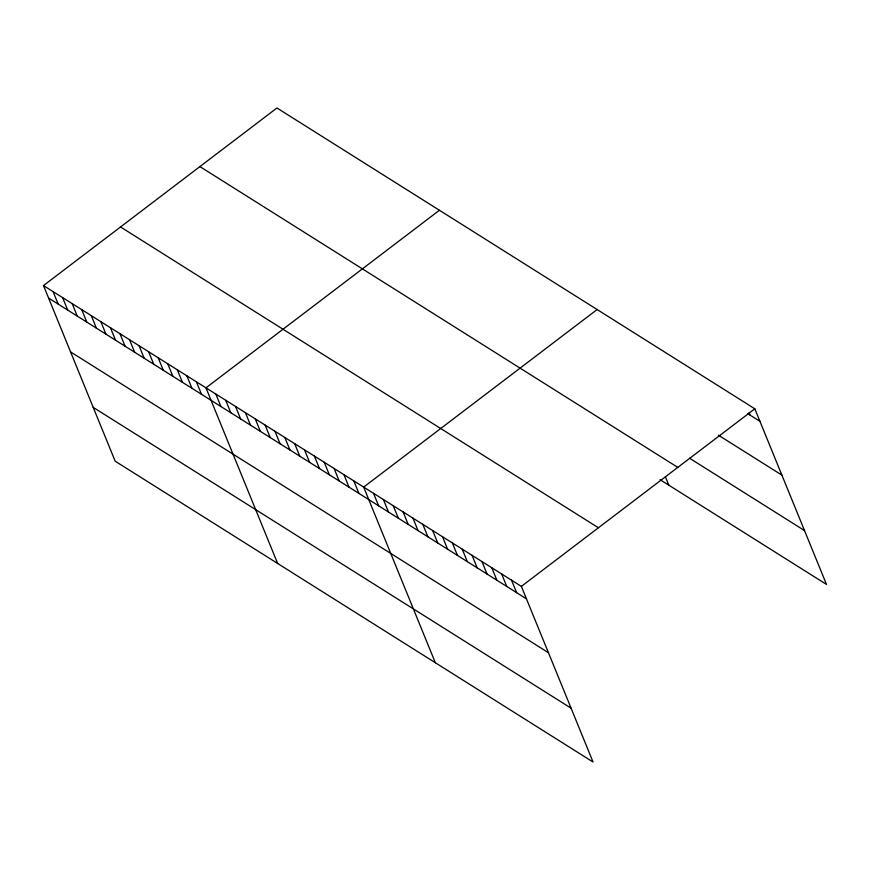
<?xml version="1.0" encoding="UTF-8"?>
<svg xmlns="http://www.w3.org/2000/svg" width="870" height="870" viewBox="0 0 870 870"><rect width="100%" height="100%" fill="white"/><g stroke="black" fill="none" stroke-linecap="round" stroke-linejoin="round"><path stroke-width="1.3" d="M43.5 285.567L521.369 586.38L593.046 762.011L115.177 461.198L43.5 285.567L276.954 107.989L754.823 408.802L826.5 584.433L660.036 479.653M439.426 210.268L205.972 387.846L277.65 563.477M597.125 309.535L363.671 487.113L435.348 662.744M521.369 586.38L754.823 408.802M747.874 413.707L759.923 421.287M718.381 435.141L781.891 475.129M689.54 458.207L804.532 530.591M199.915 166.594L677.784 467.397M120.538 226.972L598.408 527.775M48.6 298.062L526.47 598.864M70.568 351.893L548.437 652.707M93.199 407.367L571.079 708.169M749.048 412.587L750.07 415.088M665.387 476.793L668.802 485.166M511.516 580.17L516.617 592.666M501.664 573.972L506.753 586.456M491.8 567.762L496.9 580.257M481.947 561.563L487.048 574.048M472.095 555.354L477.184 567.849M462.231 549.155L467.331 561.639M452.378 542.945L457.479 555.441M442.525 536.746L447.615 549.231M432.662 530.537L437.762 543.032M422.809 524.338L427.909 536.823M412.956 518.128L418.057 530.624M403.093 511.93L408.193 524.414M393.24 505.72L398.34 518.215M383.387 499.521L388.488 512.006M373.534 493.312L378.624 505.807M353.818 480.903L358.918 493.399M343.965 474.705L349.055 487.189M334.102 468.495L339.202 480.99M324.249 462.296L329.349 474.781M314.396 456.087L319.486 468.582M304.533 449.888L309.633 462.372M294.68 443.678L299.78 456.174M284.827 437.479L289.928 449.964M274.963 431.27L280.064 443.765M265.111 425.071L270.211 437.556M255.258 418.861L260.358 431.357M245.405 412.663L250.495 425.147M235.542 406.453L240.642 418.948M225.689 400.254L230.789 412.739M215.836 394.045L220.926 406.54M196.413 381.832L201.514 394.317M186.865 375.807L191.955 388.303M177.306 369.793L182.406 382.289M167.747 363.78L172.847 376.275M158.188 357.766L163.288 370.25M148.629 351.752L153.729 364.236M139.069 345.727L144.17 358.222M129.521 339.713L134.611 352.209M119.962 333.699L125.062 346.195M110.403 327.685L115.503 340.17M100.844 321.661L105.944 334.156M91.285 315.647L96.385 328.142M81.726 309.633L86.826 322.128M72.177 303.619L77.267 316.104M62.618 297.605L67.708 310.09M53.059 291.58L58.159 304.076"/></g></svg>
